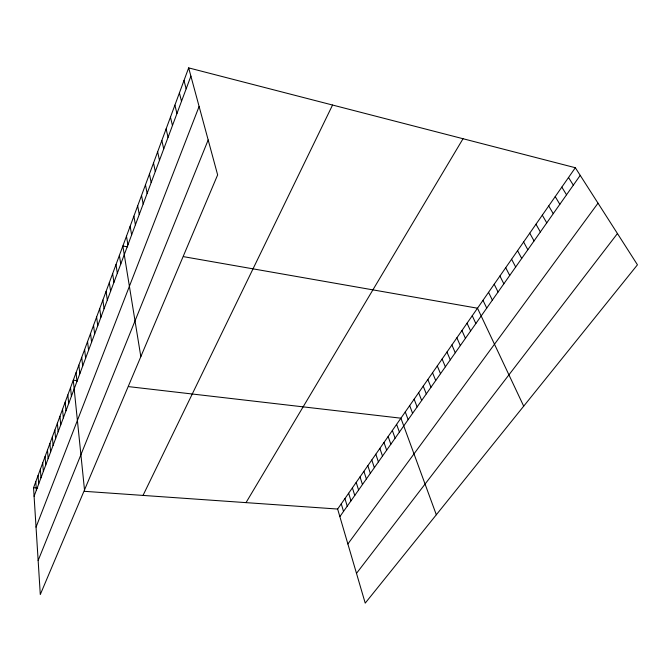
<?xml version="1.0" encoding="UTF-8"?>
<svg xmlns="http://www.w3.org/2000/svg" width="671" height="671" viewBox="0 0 671 671"><rect width="100%" height="100%" fill="white"/><g stroke="black" fill="none" stroke-linecap="round" stroke-linejoin="round"><path stroke-width="1.01" d="M188.66 67.88L217.639 174.896L40.294 594.531L33.55 487.75L188.66 67.88L575.332 167.725L637.45 264.81L365.217 603.12L337.639 509.046L575.332 167.725M34.087 496.263L190.899 76.142M36.041 527.138L199.111 106.454M38.146 560.503L208.178 139.954M143.024 495.416L332.548 105.037M246.014 502.629L463.032 138.729M339.861 516.62L580.222 175.366M347.88 543.963L598.02 203.179M356.494 573.353L617.446 233.542M33.55 487.75L37.702 488.035M84.554 491.323L337.639 509.046M77.4 380.683L73.282 380.205L84.504 489.914M128.857 386.655L400.914 418.192L436.318 514.766M127.649 246.861L122.852 246.014L140.826 356.645M183.862 256.716L477.5 308.207L523.699 406.173M568.53 177.505L573.319 185.154M561.828 187.125L566.534 194.8M555.219 196.611L559.84 204.294M548.71 205.955L553.248 213.655M542.302 215.165L546.756 222.873M535.978 224.24L540.356 231.956M529.755 233.181L534.049 240.914M523.615 241.996L527.834 249.738M517.567 250.686L521.711 258.436M511.596 259.249L515.672 267.008M505.716 267.695L509.717 275.454M499.92 276.024L503.846 283.791M494.2 284.236L498.058 292.011M488.555 292.338L492.355 300.113M482.994 300.323L486.727 308.106M472.25 315.756L475.856 323.539M467.058 323.204L470.606 330.988M461.942 330.56L465.431 338.335M456.884 337.815L460.314 345.599M451.893 344.986L455.273 352.761M446.961 352.057L450.283 359.841M442.097 359.044L445.368 366.819M437.291 365.947L440.512 373.722M432.543 372.757L435.714 380.532M427.863 379.492L430.975 387.251M423.233 386.135L426.295 393.894M418.654 392.703L421.673 400.461M414.141 399.195L417.11 406.936M409.679 405.603L412.598 413.344M405.267 411.935L408.144 419.669M396.603 424.374L399.396 432.09M392.35 430.48L395.093 438.197M388.148 436.519L390.849 444.227M383.988 442.491L386.655 450.182M379.878 448.387L382.504 456.079M375.819 454.217L378.402 461.9M371.801 459.979L374.351 467.653M367.834 465.682L370.342 473.34M363.908 471.319L366.374 478.968M360.033 476.888L362.457 484.529M356.192 482.399L358.591 490.031M352.401 487.842L354.758 495.466M348.652 493.235L350.975 500.843M344.936 498.561L347.226 506.16M341.271 503.829L343.518 511.419M183.988 80.528L186.161 88.832M179.4 92.95L181.514 101.287M174.896 105.146L176.943 113.525M170.468 117.131L172.455 125.544M166.114 128.907L168.052 137.354M161.845 140.474L163.724 148.954M157.643 151.847L159.472 160.344M153.516 163.028L155.286 171.55M149.457 174.015L151.176 182.562M145.464 184.819L147.134 193.382M141.539 195.437L143.166 204.026M137.681 205.888L139.258 214.494M133.881 216.163L135.416 224.793M130.149 226.278L131.633 234.917M126.467 236.226L127.918 244.873M119.396 255.374L120.763 264.038M115.991 264.584L117.324 273.256M112.644 273.651L113.936 282.34M109.339 282.592L110.598 291.281M106.093 291.39L107.31 300.088M102.889 300.063L104.072 308.761M99.727 308.61L100.885 317.308M96.616 317.031L97.74 325.729M93.554 325.326L94.645 334.024M90.535 333.504L91.591 342.202M87.557 341.564L88.58 350.262M84.621 349.516L85.62 358.213M81.719 357.349L82.692 366.039M78.868 365.074L79.815 373.764M76.058 372.69L76.972 381.38M70.539 387.62L71.403 396.293M67.838 394.925L68.677 403.598M65.179 402.139L65.984 410.803M62.546 409.26L63.334 417.907M59.954 416.28L60.717 424.919M57.396 423.2L58.134 431.839M54.871 430.036L55.584 438.666M52.38 436.787L53.076 445.401M49.914 443.447L50.593 452.053M47.49 450.023L48.144 458.612M45.091 456.506L45.72 465.087M42.726 462.915L43.338 471.487M40.386 469.239L40.981 477.802M38.079 475.487L38.658 484.034M35.798 481.652L36.36 490.191"/></g></svg>
